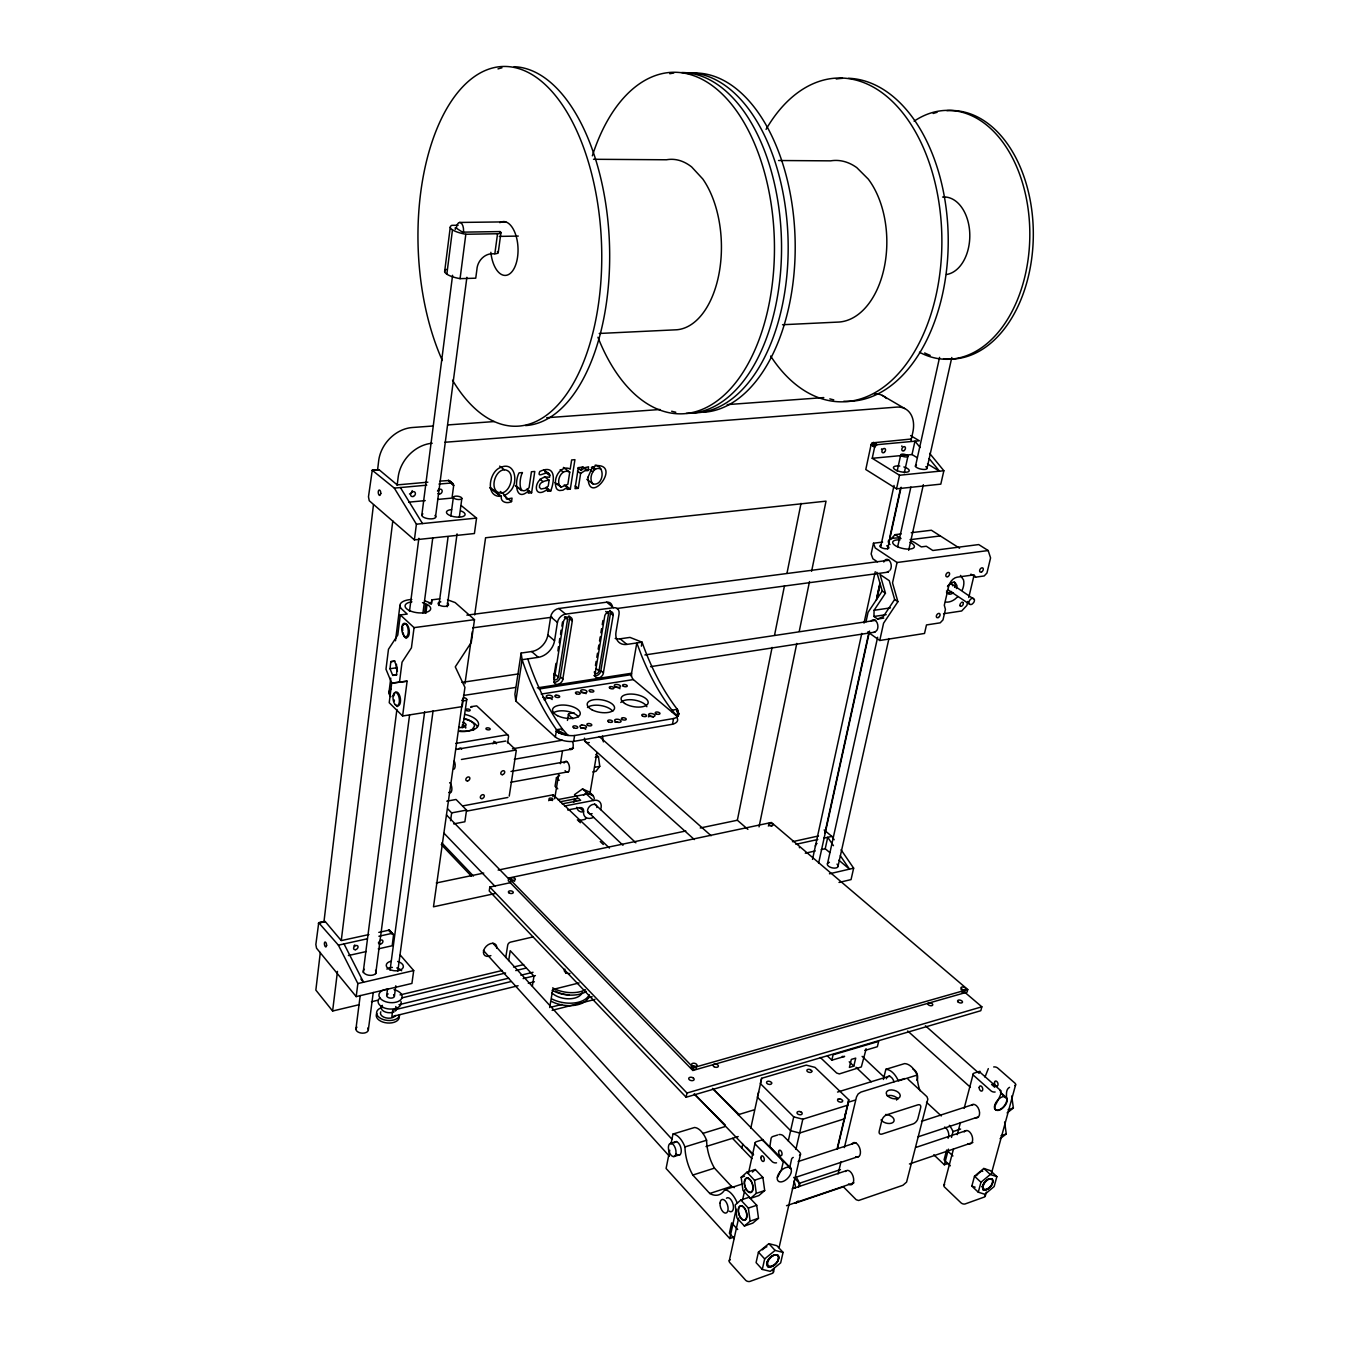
<?xml version="1.0" encoding="UTF-8"?>
<svg xmlns="http://www.w3.org/2000/svg" width="1349" height="1349" viewBox="0 0 1349 1349"><rect width="100%" height="100%" fill="white"/><g stroke="black" fill="none" stroke-linecap="round" stroke-linejoin="round"><path stroke-width="1.5" d="M842.653 1100.733L842.484 1101.509A2.698 1.602 15.1 0 1 840.444 1102.15L839.129 1101.829A2.529 1.501 15.1 0 1 837.56 1100.329L837.746 1099.553M490.513 487.697L501.339 496.263C500.091 502.25 507.325 503.986 511.558 501.575L512.047 498.135L506.516 499.063L504.914 495.117L500.26 491.458M883.73 618.112L877.626 619.022L873.967 616.476L874.068 610.288L885.45 593.189L880.02 574.438L889.278 580.694L894.657 599.479L897.894 601.705L883.578 623.204L879.75 640.488L924.52 633.457L926.476 624.941L940.202 622.833L942.985 619.882L945.43 609.428L944.3 605.212L948.769 586.039A8.802 5.7 -56.3 0 1 957.2 577.17L974.045 574.843L975.58 577.17L984.18 575.956L986.945 573.038L990.571 557.913L988.176 550.544L978.716 544.574L932.834 550.493L926.308 546.261L921.3 546.901L915.28 542.989A15.547 5.7 12.4 0 0 910.71 540.696M811.896 1071.072L811.71 1071.831A2.647 1.551 14.3 0 1 809.67 1072.438L808.388 1072.118A2.496 1.45 14.3 0 1 806.871 1070.668L807.073 1069.909A2.647 1.551 14.3 0 1 809.096 1069.319L810.395 1069.622M554.119 682.189A5.295 3.862 -48.5 0 0 560.139 678.058L569.767 617.791A5.345 3.946 -49.8 0 0 568.941 615.818M572.28 620.978L572.313 619.916A5.345 3.946 -49.8 0 0 568.519 616.948A5.345 3.946 -49.8 0 0 563.578 621.096L553.967 681.565A5.295 3.862 -48.5 0 0 557.744 684.365A5.295 3.862 -48.5 0 0 562.634 680.233L572.28 620.978L569.733 618.854M593.897 675.562A5.143 3.71 -49.5 0 0 600.659 671.836L610.642 612.294A5.194 3.794 -50.8 0 0 609.883 610.355M613.171 615.414L613.222 614.368A5.211 3.794 -50.8 0 0 609.613 611.485A5.211 3.794 -50.8 0 0 604.841 615.515L594.875 675.259A5.143 3.71 -49.5 0 0 598.467 677.991A5.143 3.71 -49.5 0 0 603.188 673.977L613.171 615.414L610.608 613.34M439.707 598.855L431.798 599.85L431.528 603.762A18.043 7.639 7.1 0 0 424.547 600.878M549.751 475.522L549.549 477.344C533.614 473.853 531.034 502.081 547.778 489.046L547.441 491.289L550.729 490.985C554.877 480.059 555.889 463.803 539.785 471.476C536.025 480.16 548.925 468.255 549.751 475.522L545.013 471.965M320.32 952.445L315.851 990.099L332.613 1011.025L359.188 1004.685M324.047 921.063L373.454 504.796M377.669 469.233L378.664 460.869A33.32 26.98 -49.7 0 1 412.322 427.515L433.316 425.98M332.613 1011.025L337.469 971.398M341.314 940.118L392.795 520.883M397.146 485.438L398.174 477.091A33.776 27.064 -49.8 0 1 432.22 443.248M390.873 661.634L394.532 661.162L397.314 667.822L396.421 674.955L392.744 675.377L389.979 668.733L390.873 661.634L394.937 661.061M388.934 692.745L390.772 678.193M395.493 640.775L399.945 605.448M391.783 682.375L389.22 702.711L402.609 715.982L462.218 706.606L464.933 687.383L455.271 666.861L471.273 642.428L474.494 619.663L455.169 602.581L447.497 599.782M411.782 599.479A18.043 7.639 7.1 0 0 402.002 609.276L407.196 614.065L400.316 614.942L397.786 635.025L388.478 649.257L385.983 669.222L391.75 683.15L407.111 681.178L402.609 715.982M444.647 271.537L450.246 227.34M397.466 671.178L396.083 667.856L396.522 664.315M446.839 274.167L452.471 229.87M356.187 996.607L357.856 983.556L338.397 945.16L318.718 922.75L315.851 944.536L316.543 948.212L356.187 996.607L411.917 983.438L413.705 970.572L400.265 955.058M414.396 539.887L416.403 524.188L394.313 488.102L372.257 470.245L368.479 496.803L369.255 500.732L414.396 539.887L474.41 533.529L476.551 518.083L461.223 505.571M399.473 682.307L402.036 662.207L411.428 647.84L414.059 627.622L400.316 614.942M355.934 1028.899L360.217 995.495M363.168 972.545L396.893 709.507M409.489 611.384L418.848 538.318M421.799 515.352L452.589 275.28M497.376 251.521A6.846 1.905 8.7 0 1 494.83 253.764L492.958 253.814A14.788 12.175 -58.7 0 0 476.888 269.615L475.742 278.181L460.076 278.653L465.827 234.254A18.195 4.924 8.6 0 1 451.831 225.334L458.154 225.249M368.328 1029.995L373.251 992.459M375.713 973.691L409.556 715.155M422.945 612.986L432.759 537.914M435.491 517.072L466.889 277.287M424.598 612.733L425.677 604.554L426.942 605.161L425.862 613.357M438.948 484.072L451.51 482.976L453.686 485.387L452.016 498.068L437.599 499.434M431.275 603.88L431.798 599.85M386.708 995.174L387.551 988.918M390.063 970.167L424.648 711.8M438.88 605.532L448.087 536.767M450.87 515.942L453.382 497.191M394.397 996.203L395.797 985.799M397.786 971.213L433.063 710.906M447.177 606.78L457.058 533.884M459.318 517.223L461.847 498.489A4.283 1.619 7.8 0 0 455.844 496.145A4.283 1.619 7.8 0 0 455.153 498.877A4.283 1.619 7.8 0 0 461.847 498.489M494.83 253.764L497.545 233.748A6.88 1.855 8.7 0 0 500.091 231.573L462.522 232.146L455.355 227.576A7.504 3.693 87.8 0 0 455.237 229.482M498.236 252.6L500.951 232.618M462.909 698.31L433.484 906.798L495.285 893.493M464.967 683.707L472.335 631.585M474.679 614.908L485.573 537.762L826.026 501.154L811.609 571.251M462.707 727.634L466.771 699.473A3.187 1.467 7.5 0 0 465.169 698.006L463.533 697.635M450.549 820.715L451.662 812.891L447.75 808.894M446.772 801.188L456.046 799.468L466.552 810.091L464.865 821.76L453.702 823.902M531.607 492.807L534.777 471.459L531.439 471.762L529.061 487.731C518.083 498.253 518.943 478.794 522.451 472.555L519.078 472.858C514.475 480.986 515.2 503.177 528.623 490.766L528.268 493.127L531.607 492.807L526.919 489.181M507.595 742.928L508.522 736.824A2.664 1.939 -46.4 0 0 506.583 734.885L455.675 743.434M612.277 606.696A8.06 5.902 -50.9 0 0 606.679 602.194L558.79 608.5A8.178 6.071 -49.7 0 0 550.696 616.763L547.846 635.025A16.424 12.192 -48.8 0 1 531.658 651.533L521.136 653.051L514.896 694.229L515.824 701.058L555.35 737.06A15.041 7.049 8.9 0 0 573.645 741.394L672.51 724.244A14.569 6.661 10.2 0 0 677.164 717.988M549.127 480.193L548.234 486.078L545.586 488.102L541.05 489.012L539.448 487.343C538.706 481.964 545.148 480.699 549.127 480.193L544.389 476.619M515.824 701.058L522.114 659.695L521.136 653.051M510.36 882.701L489.822 887.069L489.232 890.998L686.118 1097.243L980.807 1010.705L981.836 1006.809L964.282 991.835M979.593 1072.59L978.75 1071.646M567.389 487.276L567.069 489.417L570.323 489.114L574.927 459.672L571.639 459.958L570.205 469.165A10.455 8.027 -53.1 0 0 563.949 468.491C556.631 471.408 553.63 481.222 556.361 488.254A7.369 5.666 -52.9 0 0 559.666 490.53L562.938 490.193L567.389 487.276L564.236 484.898M563.393 467.412L569.75 472.116L567.862 484.291L561.336 487.09L554.995 482.706M508.674 878.047L508.269 880.661L692.83 1070.482L967.081 992.139L967.756 989.525L771.426 822.485L508.674 878.047L693.403 1067.666L692.83 1070.482M581.099 470.447L581.588 467.31L578.333 467.597L575.028 488.658L578.283 488.355L580.626 473.432L584.741 470.767L587.962 470.497L588.552 466.805L584.589 467.732L581.099 470.447L577.912 468.103M527.763 658.868A205.571 112.22 82.9 0 0 562.213 728.764L568.03 735.424L558.638 732.642L556.53 729.725A205.959 111.984 82.9 0 1 522.114 659.695L538.302 657.334A16.492 12.192 -48.8 0 0 554.557 640.741L557.441 622.429A8.212 6.071 -49.8 0 1 565.568 614.132L613.559 607.708A8.094 5.902 -50.9 0 1 619.056 614.048L616.004 632.04A16.019 11.568 -50.9 0 0 626.897 644.4L642.073 642.191A197.898 116.554 82.9 0 0 677.282 709.321L678.699 713.891L677.468 716.673L633.372 679.576A4.755 2.597 81.3 0 1 631.551 673.252L537.324 687.872M505.757 957.47L507.713 945.126A2.968 1.99 -44.1 0 1 510.613 942.108L532.872 936.965M508.674 960.572L510.242 950.691L533.985 976.136L532.349 986.102M553.663 677.873L555.957 663.388M557.93 650.977L558.435 646.711M559.245 642.697L559.751 638.465M560.56 634.418L561.049 630.219M561.875 626.138L562.533 622.007M465.675 728.089L465.793 727.33A6.054 2.85 7.4 0 0 463.719 725.121L462.387 724.565M553.781 679.036A2.765 2.007 -48.5 0 0 558.334 677.147L567.575 619.292A2.782 2.057 -49.8 0 0 566.209 617.134M555.35 737.06L556.53 729.725L562.213 728.764L561.977 730.231M552.921 796.652L553.225 794.797L466.484 811.171M559.633 775.49L556.446 777.732L555.046 786.298L557.761 788.861M554.692 798.743L558.722 774.006M560.391 763.703L562.415 751.342M567.44 720.433L568.452 714.245M573.645 741.394L574.607 735.525L673.556 718.528A14.586 6.627 10.2 0 0 678.699 713.891L677.282 709.321L671.987 710.215L671.718 711.631M595.449 665.495L596.123 661.415M596.814 657.317L597.489 653.236M598.163 649.139L598.855 645.058M599.529 640.96L600.221 636.863M600.895 632.782L601.57 628.685M602.261 624.604L602.936 620.506M573.814 802.217L574.337 799.08L576.512 801.121M594.42 671.633A2.715 1.956 -49.5 0 0 596.292 673.691A2.715 1.956 -49.5 0 0 598.973 670.942L608.551 613.744A2.749 2.007 -50.8 0 0 607.758 611.772M549.684 1007.534L552.736 989.508L579.092 982.949M589.884 793.954L596.882 752.759M631.062 676.051L636.812 642.967L641.534 655.496A198.252 116.368 82.9 0 0 671.987 710.215L677.468 716.673L677.282 709.321L678.699 713.891M641.382 646.154L642.073 642.191L629.983 637.403L620.085 638.819A15.952 11.568 -50.9 0 1 615.195 638.465M984.989 1077.109L988.311 1068.627M845.519 1113.38L844.541 1118.793L799.67 1133.008L790.615 1130.681L757.379 1097.209L758.694 1091.897M847.779 1105.168L848.757 1099.772L814.998 1067.363L806.247 1065.137L761.645 1078.273L760.347 1083.551L793.735 1116.871L802.824 1119.215L847.779 1105.168L837.341 1149.146M672.51 724.244L673.556 718.528M509.231 796.112L516.296 750.364L507.342 741.798M669.745 1150.259L666.086 1168.47L729.758 1238.534L733.721 1237.168M670.959 1144.171L672.982 1134.054L694.566 1127.494A19.577 10.151 74.3 0 1 706.589 1140.242A32.781 17.25 74 0 0 714.464 1168.133L731.495 1186.378A32.899 17.335 73.9 0 0 734.412 1187.626M747.902 829.365L737.363 820.243L772.1 647.402M774.579 635.059L784.494 585.668M786.973 573.325L801.036 503.362M686.118 1097.243L686.978 1093.027L489.822 887.069M759.049 826.87L796.787 643.406M799.316 631.028L809.501 581.554M911.334 439.015L872.55 442.843L871.032 444.934L865.788 469.519L896.545 488.827L940.809 484.139L943.862 470.734L929.663 453.399M943.862 470.734L899.513 475.236L872.23 458.306L874.624 447.126L876.749 444.715L919.327 440.786L910.592 435.592M741.883 1148.1L742.743 1144.188M882.566 542.096L873.477 543.225L871.15 553.984L872.904 558.806L877.39 561.808M750.769 1128.27L761.645 1078.273M729.758 1238.534L736.149 1209.26M812.503 859.38L861.792 633.389M864.018 623.103L875.231 571.74M880.61 547.087L894.05 485.455M897.186 471.071L900.761 454.647M865.974 621.872L868.065 612.328L882.246 590.997L876.816 572.263M896.545 488.827L899.513 475.236M729.253 1260.86L738.611 1218.147M742.625 1199.834L744.85 1189.666M748.425 1173.394L755.103 1142.89M824.88 833.024L869.076 631.652M876.816 597.438L879.953 583.156M889.817 537.121L900.188 489.872M911.013 440.55L912.818 432.321A29.223 20.117 -58.7 0 0 896.647 407.111L444.833 442.27M818.59 863.259L869.565 631.079M876.327 600.254L879.936 583.813M887.608 548.874L901.132 487.242M904.285 472.858L907.894 456.417A3.693 1.231 12.1 0 0 903.088 454.124A3.693 1.231 12.1 0 0 902.009 456.046A3.693 1.231 12.1 0 0 907.894 456.417M877.204 598.079L880.341 583.797M829.77 852.551L825.217 848.723L827.73 837.307L833.446 845.688M917.168 457.665L912.025 454.546L914.959 441.19L920.119 447.497M827.51 863.613L877.626 637.251M897.675 546.699L910.879 487.023M915.448 466.434L939.579 357.367M873.477 543.225L875.265 547.998L897.051 562.499L892.532 582.903L897.894 601.705M838.016 866.277L888.94 638.566M908.67 550.341L923.357 484.696M927.033 468.288L951.804 357.502M758.442 1252.142L756.081 1262.613L762.286 1269.426L770.313 1271.348L780.666 1262.849L783.078 1252.395L776.839 1245.683L768.863 1243.66L758.442 1252.142L764.664 1258.921L762.286 1269.426M788.288 1140.917L793.735 1116.871M841.051 849.769L853.647 868.166L851.05 879.599L839.011 882.448M795.927 1149.382L802.824 1119.215M773.432 1272.141L774.36 1268.077M779.031 1247.758L800.497 1154.272M798.49 1187.289L799.401 1183.292A19.898 10.741 72.8 0 0 795.775 1176.615M842.248 1056.385A3.305 1.889 14.7 0 0 844.626 1056.402L831.844 1060.179L833.092 1054.783L878.637 1041.394L877.356 1046.723L864.844 1050.433A3.288 1.855 15 0 0 866.024 1048.864M853.816 1066.115L855.721 1058.105L851.303 1059.42L849.398 1067.43L853.816 1066.115L849.212 1061.781M837.375 1147.695L848.757 1099.772M967.823 601.469L966.879 605.414L961.685 610.979L943.541 613.728M968.751 597.54L973.894 575.905M866.041 1049.353L861.32 1066.958L839.331 1073.922L836.65 1073.028L820.327 1057.481M838.1 1173.934L841 1161.776M844.39 1147.594L856.497 1096.939L858.149 1093.955L860.949 1092.083L904.724 1078.542M883.376 1079.487L885.855 1069.319L904.606 1063.602A18.245 10.809 72.6 0 1 917.135 1075.086A30.521 18.33 72.2 0 0 919.984 1090.7M933.778 1154.761L944.351 1164.777L948.431 1149.163M951.5 1137.443L953.035 1131.575A19.004 11.281 71.3 0 0 949.325 1125.319M943.929 1185.299L953.524 1148.842M957.25 1134.661L960.437 1122.52M964.164 1108.338L973.219 1073.905M971.836 1186.125L974.501 1176.21L983.809 1168.453L990.385 1170.628L996.86 1176.648L994.146 1186.53L984.888 1194.287L978.278 1192.196L971.836 1186.125L975.142 1187.171M978.278 1192.196L980.959 1182.28L990.284 1174.49L996.86 1176.648M985.242 1196.175L986.355 1192.128M991.313 1173.9L1015.612 1084.832M777.479 1177.441L781.425 1169.718L783.229 1161.995A1.787 1.012 -46.9 0 0 782.15 1161.034M466.771 699.473L466.316 700.182A3.406 1.568 7.5 0 1 463.432 700.654L461.796 700.283M473.533 730.18L474.123 728.46M600.828 469.115C593.105 465.051 587.793 479.536 593.189 484.021C603.256 485.944 605.937 466.737 595.229 465.085M324.064 921.923L325.328 921.637L341.263 940.607L368.935 934.553M894.657 599.479L883.224 616.662L877.626 619.022M947.757 586.343L951.332 582.869A6.897 4.469 -56.2 0 1 955.143 582.549L956.93 585.55A6.458 4.182 -56.2 0 1 956.424 588.569M595.921 754.462L598.467 756.755L599.765 766.35L595.988 771.308L592.734 771.915M377.922 470.076L379.086 469.739L397.213 484.898L427.852 482.183M891.183 538.824L895.112 534.642L901.149 533.917M741.174 1177.306L746.908 1172.23L755.305 1169.516L762.893 1177.475L764.698 1190.56L758.88 1195.568L750.499 1198.367L742.945 1190.324L741.174 1177.306L744.513 1176.227M752.422 1172.045L755.305 1169.516M740.837 1200.02L735.154 1204.961L736.925 1217.894L744.395 1226.005L752.742 1223.155L758.492 1218.282L756.722 1205.281L749.184 1197.254L740.837 1200.02L748.341 1208.08L750.128 1221.132L744.395 1226.005M750.499 1198.367L756.3 1193.342L764.698 1190.56M957.689 596.814L954.755 599.344A16.087 10.421 -56.2 0 1 945.548 602.008M764.664 1258.921L775.102 1250.405L783.078 1252.395M1007.096 1112.925L1013.369 1108.018L1011.699 1096.012M1000.064 1138.741L1006.27 1133.953L1004.617 1122.014M569.75 472.116C561.386 467.749 555.586 481.34 560.425 486.82M582.532 788.929L586.731 792.807L593.273 795.741L589.075 791.863L582.532 788.929L574.505 794.628L577.288 797.242M583.51 795.101L586.731 792.807M951.618 591.469L950.286 592.346A6.897 4.469 -56.2 0 1 946.492 592.683M953.456 592.683L952.124 593.56A6.897 4.469 -56.2 0 1 948.33 593.897L946.509 590.913M887.136 572.229L889.126 571.049M873.865 632.445L875.805 631.349A6.003 3.811 81.2 0 0 877.17 622.901A6.003 3.811 81.2 0 0 871.285 620.962M1009.541 1087.345C1002.476 1091.139 1011.497 1106.011 1000.351 1091.999M557.778 799.62L586.764 794.072A10.438 7.234 -47.2 0 1 594.353 798.709M944.351 1164.777L948.111 1163.479M750.128 1221.132L758.492 1218.282M1000.975 1135.757L1006.27 1133.953M786.501 1205.702L853.917 1182.82M909.445 1163.985L972.899 1142.451M843.513 1186.766L794.78 1203.308A18.835 10.185 72.8 0 0 798.052 1200.998M748.341 1208.08L756.722 1205.281M953.035 1131.575L960.606 1129.062M793.718 1177.424L799.401 1183.292L840.461 1169.6M792.285 1188.773L846.228 1170.73M916.173 1147.341L966.137 1130.631M794.746 1177.643L858.436 1156.565M918.146 1136.802L977.856 1117.056M1008.057 1109.789L1013.369 1108.018M672.982 1134.054A19.712 10.067 74.5 0 1 684.955 1146.937A33 17.115 74.2 0 0 692.813 1175.046L709.776 1193.494A33.135 17.217 74 0 0 724.733 1189.767L742.608 1183.916M746.908 1172.23L754.496 1180.223L762.893 1177.475M798.136 1161.54L855.839 1142.721M921.519 1121.323L973.27 1104.46M709.776 1193.494L731.495 1186.378M763.096 1139.568L756.131 1141.794A3.507 2.175 13.9 0 0 755.71 1144.626L772.336 1161.776A3.541 2.209 14.4 0 0 776.518 1162.821M979.947 1071.275L973.944 1073.18A3.288 1.855 17.2 0 0 973.944 1075.693L991.195 1091.021A3.322 1.872 17.7 0 0 995.124 1091.999M692.813 1175.046L714.464 1168.133M673.809 1156.582A6.829 3.491 74.6 0 0 674.399 1146.161A6.829 3.491 74.6 0 0 668.396 1147.088A6.829 3.491 74.6 0 0 673.809 1156.582L679.845 1154.693M705.999 1146.549L738.19 1136.533M848.825 1102.066L854.861 1100.194M777.665 1134.998L772.775 1136.533A1.771 1.012 -47 0 0 771.088 1138.354L769.841 1146.819M684.955 1146.937L706.589 1140.242M917.135 1075.086L898.35 1080.903A18.363 10.758 72.8 0 0 885.855 1069.319M670.571 1143.311L676.608 1141.456M702.762 1133.43L724.885 1126.634M837.544 1092.066L889.851 1076.013M499.72 222.619L503.228 221.556A26.946 13.692 87.7 0 1 517.949 246.833A26.946 13.692 87.7 0 1 506.499 275.28A26.946 13.692 87.7 0 1 490.851 252.314M738.055 1114.746L754.057 1109.873M391.126 961.247L389.254 961.803A8.583 4.873 5.7 0 0 389.355 969.307A8.583 4.873 5.7 0 0 402.255 968.818A8.583 4.873 5.7 0 0 397.651 961.483M686.978 1093.027L981.836 1006.809M693.403 1067.666L967.756 989.525M552.129 1010.334L594.943 999.424M551.707 1007.012L561.825 1004.449M588.097 997.788L592.144 996.759M518.1 985.731L391.851 1016.64L392.711 1010.283L510.934 981.566M528.285 983.236L534.389 981.752M523.159 978.581L535.401 975.614M399 1004.685L508.674 978.177M520.866 975.226L533.04 972.275M371.447 1001.751L377.585 1000.284M400.063 994.904L502.266 970.487M401.884 997.889L505.588 973M515.74 970.572L525.908 968.127M513.531 967.031L523.699 964.602M357.856 983.556L413.705 970.572M829.45 873.798L853.647 868.166M348.396 955.547L366.321 951.534M378.26 948.87L392.188 945.75L393.554 934.84L391.53 933.474L378.884 936.24M805.286 853.192L815.251 850.966M821.221 849.617L825.217 848.723M792.47 841.692L818.523 835.958M338.397 945.16L366.574 938.938M795.91 844.322L817.781 839.5M823.75 838.184L831.878 836.397L834.171 839.736M378.816 932.395L388.697 930.22L390.755 931.923M318.87 922.632L324.789 921.367M318.6 922.901L325.143 921.502L318.381 923.374M436.283 882.971L483.718 873.09M498.152 870.088L685.815 830.984M700.249 827.982L737.363 820.243M578.805 820.63L584.775 819.433A2.563 1.282 9.2 0 0 585.483 817.983M562.162 803.869L580.626 800.328L578.451 798.288L559.987 801.812M564.557 806.044L593.931 800.379M451.662 812.891L466.552 810.091M462.808 805.893L507.899 797.461M567.659 809.973L579.885 807.663A5.565 3.862 -46.9 0 1 583.577 811.373A10.472 7.234 -47.3 0 0 593.509 817.359M999.963 1090.447C1003.892 1091.223 996.456 1102.116 997.822 1100.599L994.989 1105.876A8.195 4.384 -50.1 0 0 1001.987 1108.693A8.195 4.384 -50.1 0 0 1006.388 1097.361M504.324 469.739C494.004 470.363 488.928 492.233 500.985 493.093C511.22 492.334 516.347 470.632 504.324 469.739L499.653 466.13M510.799 782.268L568.688 771.712M594.892 767.244L599.765 766.35M511.018 771.476L566.85 761.46M595.213 757.345L598.467 756.755M569.497 748.847L573.477 748.155M514.306 759.285L572.414 749.066M461.442 759.47L515.149 750.179M512.451 748.813L562.263 740.23M455.709 749.471L505.774 741.056M580.643 728.106L581.385 727.988A3.322 1.551 9.1 0 1 585.736 729.32M471.442 706.623L476.686 705.864L508.101 735.289M541.185 694.077L633.372 679.576M463.516 695.46L515.47 687.467M650.555 666.659L875.012 632.108M539.01 689.002L631.298 674.652M451.578 509.618L449.571 509.905A9.409 3.609 7.8 0 0 449.402 515.267A9.409 3.609 7.8 0 0 463.129 516.448A9.409 3.609 7.8 0 0 460.869 510.883M461.914 682.392L518.05 673.977M644.889 654.956L875.686 620.338M391.75 683.15L407.111 681.178M873.967 616.476L886.175 614.655M874.068 610.288L890.391 607.893M392.744 675.377L396.808 674.787M389.979 668.733L396.083 667.856M472.69 627.841L552.045 617.201M616.797 608.517L888.316 572.111M897.051 562.499L988.176 550.544M414.059 627.622L474.494 619.663M466.872 615.144L888.991 560.24M910.052 539.684L940.32 535.941M911.233 532.686L931.383 530.241L959.594 548.234M416.403 524.188L476.551 518.083M504.914 495.117A11.618 9.089 -51.5 0 0 509.838 491.474C519.045 483.077 515.352 459.857 499.703 467.85C488.776 472.639 485.185 497.933 501.339 496.263M408.764 502.165L425.239 500.597M872.23 458.306L912.025 454.546M394.313 488.102L426.773 485.168M440.111 481.104L448.998 480.514L453.669 484.999M372.459 470.16L378.884 469.654M372.071 470.379L379.086 469.739M448.02 424.918L494.206 421.562M546.682 417.735L660.049 409.489M727.212 404.616L823.784 397.584M599.226 333.473L676.574 329.78A85.291 48.395 88.5 0 0 719.354 271.823A85.291 48.395 88.5 0 0 702.795 178.995L691.649 166.939A85.291 48.395 88.5 0 0 666.524 159.772L593.509 159.283M782.521 324.738L839.078 322.04A80.856 50.503 89.5 0 0 884.354 266.984A80.856 50.503 89.5 0 0 868.25 179.08L856.8 167.647A80.856 50.503 89.5 0 0 830.697 160.851L778.558 160.514M574.084 712.795L569.396 713.554A2.614 1.197 9 0 0 568.806 715.054L572.971 718.764M465.827 234.254L497.545 233.748M499.315 236.395L518.286 236.075M459.571 222.45L505.757 221.877M458.593 727.33L460.228 727.533A6.475 3.035 7.4 0 0 464.562 726.959L466.13 724.986A6.054 2.833 7.4 0 0 464.056 722.76L462.707 722.221M839.786 1098.912L841.101 1099.233A2.529 1.501 15.1 0 1 842.484 1100.784M799.299 1111.441L800.632 1111.761M464.073 718.427L467.53 719.472A14.148 6.644 7.4 0 1 474.477 726.116L472.335 729.32A15.075 7.065 7.4 0 1 459.436 731.411M793.263 1157.425A1.787 1.012 -47.1 0 0 791.559 1159.28L789.958 1166.531L790.801 1168.285L770.38 1147.308M574.607 735.525A15.058 7.032 8.9 0 1 558.638 732.642L556.294 731.192L563.039 734.379L556.53 729.725L568.03 735.424M429.066 603.273L430.331 603.897M882.195 395.358L904.69 408.511M927.471 463.904L939.494 471.189L929.157 458.559M873.444 442.421L877.052 444.63M873.14 442.523L876.749 444.715M872.854 442.657L876.445 444.866M872.55 442.843L876.142 445.035M872.263 443.062L875.855 445.254M871.994 443.315L875.585 445.507M871.741 443.602L875.332 445.794M871.521 443.905L875.113 446.114M871.319 444.226L874.911 446.435M871.15 444.58L874.759 446.789M871.032 444.934L874.624 447.126M556.294 731.192L558.638 732.642M970.892 574.134L975.58 577.17M895.112 534.642L901.031 538.504M947.521 586.596A3.389 2.192 -56.2 0 1 947.942 585.82L949.173 584.522A3.609 2.344 -56.2 0 1 951.821 584.117L974.349 599.479A3.423 2.192 -56.1 0 1 973.641 602.598L972.41 603.897A3.642 2.344 -56.1 0 1 969.746 604.318L947.521 589.496M882.246 590.997L885.45 593.189M867.744 631.939L879.75 640.488M592.396 466.653L595.6 468.98M591.402 467.344L594.605 469.688M589.732 469.452L592.936 471.796M583.173 466.99L587.962 470.497M582.262 466.923L587.051 470.447M577.439 471.071L580.626 473.432M586.815 479.317L593.189 484.021M560.139 469.722L563.309 472.083M575.112 485.977L578.283 488.355M565.585 485.539L570.323 489.114M544.069 469.992L549.296 474.005M544.878 471.088L549.616 474.663M556.597 483.515L561.336 487.09M539.937 479.215L543.074 481.61M546.008 487.377L550.729 490.985M516.127 485.96L520.815 489.603M515.318 485.758L521.54 490.598M503.801 495.471L511.558 501.575M489.687 487.782L500.513 496.331M606.679 602.194L613.559 607.708M449.318 480.666L453.095 483.701M448.661 480.413L453.298 483.971M448.29 480.379L451.51 482.976M450.465 482.79L453.686 485.387M605.701 611.451L608.551 613.744M620.085 638.819L626.897 644.4M558.79 608.5L565.568 614.132M824.155 829.989L831.878 836.397M564.759 616.948L567.575 619.292M550.696 616.763L557.441 622.429M838.859 860.207L849.482 869.127L840.326 855.738M600.963 670.773L603.492 672.915M596.174 668.564L598.973 670.942M547.846 635.025L554.557 640.741M531.658 651.533L538.302 657.334M560.442 676.979L562.938 679.154M558.334 677.147L554.186 673.522A2.749 2.007 -48.5 0 1 553.68 674.787M979.492 1071.764L1000.705 1090.565M599.243 736.52L711.125 835.739M925.414 1025.78L978.986 1073.281M991.582 1084.461L994.736 1087.26M1001.042 1092.842L1005.764 1097.041M584.572 741.039L694.364 839.567M907.675 1030.973L970.42 1087.277M907.961 1079.183L926.965 1096.703L927.842 1099.131L906.579 1182.112L902.919 1185.282L858.622 1200.492L856.21 1199.733L843.547 1186.968M926.493 1102.268L941.282 1115.943M586.579 794.139L593.408 800.48L595.836 800.193A10.472 7.234 -47.3 0 1 600.558 809.636M983.809 1168.453L990.284 1174.49M969.746 604.318L969.037 603.34A3.423 2.192 -56.1 0 1 969.762 600.204L970.993 598.905A3.642 2.327 -56.1 0 1 973.641 598.484M556.446 777.732L559.161 780.278M951.821 584.117L952.529 585.112A3.389 2.192 -56.2 0 1 952.63 585.82M952.934 1155.958L946.644 1150.056L944.081 1159.887L950.354 1165.806M974.501 1176.21L980.959 1182.28M579.514 807.545L583.577 811.373M594.605 803.852L635.868 842.821M862.129 1056.368L883.528 1076.569M553.225 794.797L609.428 848.066M827.46 1056.014L831.844 1060.179M577.355 819.821L580.407 822.721M600.254 841.557L603.307 844.457M493.801 741.225L496.432 743.721A2.142 1.551 -46.1 0 0 492.891 743.855M587.945 811.913L622.968 845.283M856.008 1067.261L871.252 1081.763M962.798 602.565L963.22 603.188A2.125 1.366 -56 0 1 962.764 605.128L961.989 605.937A2.276 1.467 -56 0 1 960.336 606.19L959.898 605.566M712.474 1088.39L739.421 1114.83M960.437 575.416L963.506 579.901A15.092 9.78 -56.2 0 1 962.174 590.221M395.375 704.583L397.348 706.522L398.933 705.375A6.897 3.17 81.7 0 0 399.928 696.388A6.897 3.17 81.7 0 0 395.173 692.661M694.077 1094.005L725.357 1125.117M446.519 814.998L508.05 878.199M713.166 1088.879L768.846 1146.06M769.908 1147.105L790.818 1168.622A8.903 5.042 -46.9 0 1 783.449 1181.302A8.903 5.042 -46.9 0 1 778.592 1173.849A8.903 5.042 -46.9 0 1 790.818 1168.622M762.59 1140.107L783.044 1161.118M746.469 1147.375L753.585 1154.778M444.108 833.328L495.1 886.411M694.718 1094.157L752.995 1154.811M732.541 1138.354L751.933 1158.589M441.848 842.923L473.448 876.057M441.258 844.525L471.459 876.226M768.863 1243.66L775.102 1250.405M737.701 1229.512L731.647 1222.919L729.387 1233.306L734.21 1238.601M492.891 943.187L671.836 1139.112M483.414 950.472L669.391 1156.211M389.659 930.321L393.486 934.553M389.355 930.254L392.643 934.081M389.035 930.22L391.868 933.457M388.697 930.22L391.53 933.474M360.891 979.07L363.522 982.241L344.029 943.912M400.383 487.545L422.507 523.564M954.198 582.026L955.092 584.336A6.441 4.182 -56.2 0 1 954.586 587.371M403.098 632.765L404.076 636.441L406.1 638.33L407.718 637.065A6.981 3.254 82.5 0 0 408.882 628.364A6.981 3.254 82.5 0 0 404.346 623.862M754.496 1180.223L756.3 1193.342M602.565 736.099L603.357 741.883M490.867 955.615A7.774 5.244 -43.6 0 1 483.414 952.478A7.774 5.244 -43.6 0 1 490.496 943.626A7.774 5.244 -43.6 0 1 496.702 948.33M874.169 393.925A28.902 20.117 -58.8 0 1 886.411 398.495M395.712 1006.539A7.74 4.519 5.4 0 1 395.375 1011.042M394.077 1011.868A7.74 4.519 5.4 0 1 383.892 1011.362A7.74 4.519 5.4 0 1 382.391 1005.342M367.67 1028.073A6.222 3.693 4.7 0 1 365.849 1032.609A6.222 3.693 4.7 0 1 357.873 1031.918A6.222 3.693 4.7 0 1 356.945 1027.145M456.384 228.183A7.318 3.609 87.8 0 1 460.97 222.889A7.318 3.609 87.8 0 1 463.247 233.141M582.178 812.031A10.438 7.234 -47.2 0 1 576.782 807.225M596.865 807.545A5.497 3.794 -47.3 0 0 593.526 804.358L592.312 804.611A5.497 3.794 -47.3 0 0 587.557 810.732A5.497 3.794 -47.3 0 0 592.11 813.649M548.739 800.699A1.973 0.978 8.7 0 1 550.156 799.89A1.973 0.978 8.7 0 1 552.382 800.581M778.997 1134.593A3.491 2.142 14.3 0 1 783.111 1135.622L800.075 1152.805A3.524 2.175 14.8 0 1 799.485 1155.385M762.438 1249.832A7.318 4.03 -46.1 0 1 766.856 1246.763M773.044 1270.606A3.423 2.276 15.5 0 1 772.437 1273.321L749.859 1281.449A3.457 2.31 15 0 1 745.795 1280.403L729.607 1262.377A3.423 2.276 14.4 0 1 730.281 1259.679M761.696 1140.023A1.771 1.012 -47 0 1 762.809 1140.63M993.69 1066.958A3.271 1.821 17.4 0 1 997.535 1067.902L1015.106 1083.298A3.305 1.855 17.9 0 1 1014.903 1085.574M976.558 1175.654A6.728 3.524 -49.3 0 1 980.234 1172.112M981.566 1171.472A6.728 3.524 -49.3 0 1 982.797 1171.219M984.77 1194.556A3.238 1.956 18.9 0 1 984.534 1196.968L965.024 1203.983A3.254 1.973 18.7 0 1 961.196 1203.021L944.367 1186.901A3.221 1.956 18.1 0 1 944.671 1184.506M971.432 1105.387A7.049 4.283 71.2 0 1 979.104 1110.042A7.049 4.283 71.2 0 1 975.327 1117.798M964.198 1131.98A7.015 4.216 70.9 0 1 969.864 1132.199A7.015 4.216 70.9 0 1 972.528 1140.816A7.015 4.216 70.9 0 1 967.773 1143.581M589.311 742.574A6.576 4.654 -48.3 0 1 584.454 738.156M572.617 741.849A5.48 2.85 80.5 0 1 572.836 747.818A5.48 2.85 80.5 0 1 569.885 749.201M564.034 763.045A5.463 2.816 80.2 0 1 568.047 762.876A5.463 2.816 80.2 0 1 569.076 770.515A5.463 2.816 80.2 0 1 565.079 770.667M942.597 197.055A38.851 25.732 -89.7 0 1 969.729 232.686A38.851 25.732 -89.7 0 1 946.509 274.488M946.914 110.652A124.31 82.559 -89.6 0 1 1033.3 236.598A124.31 82.559 -89.6 0 1 943.558 358.682M930.186 355.36A124.31 82.559 -89.6 0 1 924.655 352.949M933.204 113.485A124.31 82.559 -89.6 0 1 937.066 112.321M914.116 121.174A124.462 82.508 -89.6 0 1 1029.776 229.853A124.462 82.508 -89.6 0 1 919.445 352.224M766.063 129.369A161.914 101.259 89.5 0 1 909.631 122.337A161.914 101.259 89.5 0 1 914.285 351.971A161.914 101.259 89.5 0 1 770.65 356.052M833.766 399.86A161.56 101.411 89.6 0 1 829.82 398.866M836.245 78.984A161.56 101.411 89.6 0 1 842.434 78.326M848.656 78.276A161.56 101.411 89.6 0 1 948.195 244.827A161.56 101.411 89.6 0 1 843.833 401.243M687.585 73.47A169.721 97.651 88.7 0 1 794.881 233.394A169.721 97.651 88.7 0 1 703.588 412.271M688.631 72.762A170.092 97.448 88.6 0 1 788.153 243.849A170.092 97.448 88.6 0 1 692.948 412.878M458.238 749.302A2.175 1.585 -45.1 0 1 461.611 749.167M464.579 719.068A18.498 8.701 7.4 0 1 477.327 726.588M465.236 714.464A18.515 8.667 7.4 0 1 478.372 725.458A18.515 8.667 7.4 0 1 459.874 731.023M470.649 707.449A2.614 1.265 81.4 0 1 472.116 706.91M450.751 792.521A5.396 2.546 80.5 0 1 448.762 792.369M449.639 782.673A5.396 2.546 80.5 0 1 451.713 787.023A5.396 2.546 80.5 0 1 451.257 791.88M454.208 760.988A5.413 2.58 80.7 0 1 454.057 769.149M461.914 726.066A3.17 1.501 7.4 0 1 462.842 727.246M565.771 973.354A4.587 2.597 9.1 0 1 566.884 973.219M569.936 973.607A4.587 2.597 9.1 0 1 565.164 972.123A4.587 2.597 9.1 0 1 564.927 969.189M586.343 991.431A24.366 13.861 9.1 0 1 552.23 990.335M585.415 989.761A24.366 13.844 9.1 0 1 552.652 987.873M569.109 994.753A16.964 9.679 9 0 1 555.316 990.975M588.552 995.899A24.316 13.912 9 0 1 552.011 999.019M582.262 992.442A16.947 9.696 9 0 1 569.059 998.8A16.947 9.696 9 0 1 551.741 992.78M589.361 994.871A24.299 13.928 9 0 1 575.77 1005.14A24.299 13.928 9 0 1 551.589 1001.481M460.076 278.653A18.043 5.211 8.4 0 1 446.249 269.395M500.091 231.573A7.42 3.743 87.9 0 1 499.72 233.326M592.346 155.843A170.834 97.077 88.5 0 1 736.571 110.938A170.834 97.077 88.5 0 1 744.564 369.845A170.834 97.077 88.5 0 1 597.944 337.267M675.798 412.221A170.446 97.263 88.6 0 1 671.65 411.226M669.812 73.74A170.446 97.263 88.6 0 1 673.758 73.048M681.7 72.526A170.446 97.263 88.6 0 1 781.526 243.882A170.446 97.263 88.6 0 1 686.304 413.35M442.337 360.503A180.007 91.698 87.7 0 1 485.185 70.536A180.007 91.698 87.7 0 1 599.934 292.278A180.007 91.698 87.7 0 1 452.539 380.216M498 68.9A179.586 91.968 87.8 0 1 501.946 67.838M514.121 66.708A179.586 91.968 87.8 0 1 609.512 245.147A179.586 91.968 87.8 0 1 525.486 425.576M793.853 1181.235A7.116 3.845 72.8 0 1 795.32 1188.132M799.401 1183.292A18.835 10.185 72.8 0 1 799.957 1185.602M913.003 1069.251A6.307 3.76 72.6 0 1 917.067 1073.855A6.307 3.76 72.6 0 1 916.848 1080.245M676.068 1153.749A6.998 3.575 74.5 0 0 681.06 1152.788A6.998 3.575 74.5 0 0 678.598 1143.193L677.586 1142.266A6.998 3.575 74.5 0 0 674.078 1142.974M724.733 1189.767A20.437 10.59 73.3 0 1 737.414 1203.409M726.453 1198.199A7.251 3.76 73.3 0 1 733.198 1204.758A7.251 3.76 73.3 0 1 729.168 1211.183M886.36 1078.778A6.526 3.828 72.8 0 1 886.849 1077.615M887.591 1076.789A6.526 3.828 72.8 0 1 890.61 1076.806L891.655 1077.649A6.526 3.828 72.8 0 1 893.982 1081.864M944.654 1127.056A6.745 4.013 71.4 0 1 948.33 1132.165A6.745 4.013 71.4 0 1 948.077 1138.236M960.05 605.532A2.125 1.366 -56 0 1 960.505 603.593M961.179 602.632A2.276 1.467 -56 0 1 962.832 602.379M837.611 1099.418A2.698 1.602 15.1 0 1 839.651 1098.777M810.226 1069.673A2.496 1.45 14.3 0 1 811.727 1071.123M800.53 1111.643A2.732 1.636 14.4 0 1 802.183 1113.279L801.981 1114.089A2.732 1.636 14.4 0 1 799.873 1114.746L798.541 1114.426A2.563 1.534 14.4 0 1 797.006 1112.891L797.208 1112.099A2.563 1.534 14.4 0 1 799.164 1111.509M399.068 1015.392A11.585 6.812 5.3 0 1 387.247 1022.98A11.585 6.812 5.3 0 1 376.793 1013.419M399.675 1014.65A11.585 6.796 5.4 0 1 389.625 1020.519A11.585 6.796 5.4 0 1 377.096 1015.021A11.585 6.796 5.4 0 1 382.846 1007.265M395.476 1015.46A7.723 4.536 5.4 0 1 385.797 1017.837A7.723 4.536 5.4 0 1 380.789 1011.801M400.973 1001.481A11.618 6.762 5.4 0 1 387.618 1008.799A11.618 6.762 5.4 0 1 379.929 997.956M394.026 989.66A11.635 6.745 5.5 0 1 399.709 1000.604A11.635 6.745 5.5 0 1 380.722 998.884A11.635 6.745 5.5 0 1 388.057 989.121M393.571 994.651A3.878 2.243 5.5 0 1 392.913 997.788A3.878 2.243 5.5 0 1 387.483 997.046A3.878 2.243 5.5 0 1 388.158 993.926M910.035 542.365A11.112 4.081 12.4 0 1 910.811 548.942A11.112 4.081 12.4 0 1 894.151 544.794A11.112 4.081 12.4 0 1 900.087 539.87M889.986 544.574A15.547 5.7 12.4 0 1 899.227 538.082M886.698 545.805A4.62 1.703 12.2 0 1 888.114 548.537A4.62 1.703 12.2 0 1 881.605 547.728A4.62 1.703 12.2 0 1 880.964 545.08M883.797 562.027A6.071 3.895 82.5 0 1 889.649 560.931A6.071 3.895 82.5 0 1 890.121 570.121M402.71 630.708A6.981 3.254 82.5 0 1 402.727 627.437M403.149 625.599A6.981 3.254 82.5 0 1 403.891 624.283M394.414 700.924A6.897 3.17 81.7 0 1 394.195 699.912M394.026 695.679A6.897 3.17 81.7 0 1 394.448 693.909M390.923 696.691A17.739 8.128 6.7 0 1 390.906 689.17M422.473 602.649A12.883 5.447 7.1 0 1 428.409 611.502A12.883 5.447 7.1 0 1 408.292 609.967A12.883 5.447 7.1 0 1 411.917 601.839M447.244 603.02A5.278 2.226 7.4 0 1 446.485 606.207A5.278 2.226 7.4 0 1 438.914 604.824A5.278 2.226 7.4 0 1 440.819 601.856M620.793 702.492A13.692 6.222 9.8 0 1 634.384 700.064A13.692 6.222 9.8 0 1 646.879 706.724M614.959 722.339A3.288 1.518 9.6 0 1 618.061 722.271M648.397 716.842A3.254 1.484 10.1 0 1 648.869 716.572L649.51 716.403A3.254 1.484 10.1 0 1 653.405 717.078M547.39 698.091A3.271 1.484 8.7 0 1 552.163 699.541M542.72 697.399A2.462 1.113 8.6 0 1 545.738 698.529A2.462 1.113 8.6 0 1 544.052 699.726M581.672 692.661A3.221 1.467 9.1 0 1 586.073 693.69M552.905 713.199A14.013 6.475 8.9 0 1 566.057 711.092A14.013 6.475 8.9 0 1 578.451 716.875M587.49 707.5A13.844 6.34 9.4 0 1 600.457 705.493A13.844 6.34 9.4 0 1 612.733 711.26M564.371 617.623A2.782 2.057 -49.8 0 1 565.602 617.134M615.245 687.332A3.187 1.433 9.6 0 1 619.95 688.732M925.802 466.67A6.003 2.007 12.2 0 1 925.448 469.368A6.003 2.007 12.2 0 1 917.489 467.968A6.003 2.007 12.2 0 1 916.494 465.017M903.864 466.956A8.111 2.732 12.1 0 1 908.299 471.762A8.111 2.732 12.1 0 1 896.36 470.346A8.111 2.732 12.1 0 1 896.107 466.029L897.827 465.945A8.111 2.732 12.1 0 1 899.783 466.079M901.84 445.895A2.327 1.585 -58.5 0 1 901.79 446.435M881.723 448.812A2.344 1.602 -58.3 0 1 881.437 449.352M435.019 515.402A7.082 2.732 7.5 0 1 433.198 518.674A7.082 2.732 7.5 0 1 424.159 517.544A7.082 2.732 7.5 0 1 422.878 513.902M437.902 490.581A2.698 2.142 -49.7 0 1 441.41 489.485A2.698 2.142 -49.7 0 1 441.393 493.043A2.698 2.142 -49.7 0 1 437.902 493.532M438.948 488.793A2.681 2.142 -49.6 0 1 437.498 491.019M412.204 490.598A2.715 2.175 -48.8 0 1 409.506 493.936M375.511 970.336A6.458 3.676 5.1 0 1 373.656 974.838A6.458 3.676 5.1 0 1 365.377 974.079A6.458 3.676 5.1 0 1 364.399 969.307M379.862 940.54A2.513 1.737 -41.2 0 1 382.914 941.079A2.513 1.737 -41.2 0 1 380.452 944.131A2.513 1.737 -41.2 0 1 378.681 942.024M354.838 944.924A2.529 1.771 -40.5 0 1 353.927 945.851M386.91 969.105A8.566 4.89 5.6 0 1 392.39 967.418M396.775 967.924A8.566 4.89 5.6 0 1 401.631 970.74M837.021 864.136A5.548 2.782 13.2 0 1 836.06 867.947A5.548 2.782 13.2 0 1 828.421 866.109A5.548 2.782 13.2 0 1 829.399 862.315M815.437 846.346A2.142 1.366 -50.6 0 1 817.039 843.445M799.316 847.543A2.158 1.383 -50.2 0 1 799.603 847.762M928.685 1002.863A2.546 1.383 15.7 0 1 932.682 1004.364A2.546 1.383 15.7 0 1 929.849 1005.578A2.546 1.383 15.7 0 1 928.247 1003.049M695.78 1069.066A2.765 1.636 11.9 0 1 692.222 1068.914A2.765 1.636 11.9 0 1 691.261 1066.671M691.649 1066.351A2.765 1.636 11.9 0 1 694.55 1066.25A2.765 1.636 11.9 0 1 696.421 1067.953M964.771 992.274A2.546 1.349 16.1 0 1 961.904 992.223M961.095 989.694A2.546 1.349 16.1 0 1 964.94 990.908M510.748 882.465A2.479 1.315 8 0 1 510.006 881.453M511.827 880.341A2.479 1.315 8 0 1 514.61 881.234M768.306 825.993A2.276 1.13 12.1 0 1 768.643 825.807L769.082 825.672A2.276 1.13 12.1 0 1 771.797 826.212M887.187 1095.843A7.167 4.182 16.1 0 1 898.08 1099.03M851.826 1144.222A7.521 4.249 72.4 0 1 857.492 1144.289A7.521 4.249 72.4 0 1 860.358 1153.513A7.521 4.249 72.4 0 1 855.688 1156.649M896.933 1099.013A5.042 2.833 -48.9 0 1 896.545 1100.093M885.585 1114.493A7.133 4.216 16.2 0 1 893.78 1118.877A7.133 4.216 16.2 0 1 889.902 1123.481A7.133 4.216 16.2 0 1 881.032 1119.923M845.435 1171.522A7.487 4.199 72.1 0 1 851.202 1172.669A7.487 4.199 72.1 0 1 853.479 1181.977A7.487 4.199 72.1 0 1 848.487 1184.051M766.654 1263.457L767.8 1266.728C773.365 1268.212 779.924 1261.349 778.373 1255.852L777.597 1255.076C772.539 1253.609 767.766 1258.887 766.654 1263.457M771.662 1083.045L771.443 1083.803A2.681 1.585 13.6 0 1 769.352 1084.427L768.036 1084.107A2.513 1.501 13.6 0 1 766.552 1082.623L766.772 1081.864A2.681 1.585 13.6 0 1 768.863 1081.24L770.161 1081.561A2.513 1.501 13.6 0 1 771.662 1083.045M982.342 1186.648L983.084 1189.801C988.227 1191.403 994.82 1183.764 992.071 1179.009C987.535 1177.492 983.455 1182.702 982.342 1186.648M766.738 1263.018L767.547 1266.542C773.129 1268.768 780.987 1260.59 777.85 1255.261C772.96 1253.255 768.053 1258.651 766.738 1263.018M588.046 477.108C588.248 507.022 621.906 464.764 596.545 465.574A9.072 6.914 -53.8 0 0 591.722 468.71L588.046 477.108M380.789 493.532L380.013 495.353A2.698 1.248 84.2 0 1 378.276 492.84A2.698 1.248 84.2 0 1 379.474 490.058A2.698 1.248 84.2 0 1 380.789 493.532M326.61 945.582L325.935 946.931A2.479 1.029 79.4 0 1 324.418 944.199A2.479 1.029 79.4 0 1 325.446 942.142A2.479 1.029 79.4 0 1 326.61 945.582M982.443 1186.243L982.881 1189.616C987.974 1191.757 994.517 1184.051 992.274 1179.195C987.923 1177.137 983.691 1182.5 982.443 1186.243M881.926 1120.176L879.211 1131.187A5.16 2.867 -48.5 0 0 882.111 1134.037L913.037 1123.953A5.109 2.816 -49 0 0 917.893 1118.641L920.659 1107.731A5.109 2.833 -49.1 0 0 917.876 1104.848L886.866 1114.763A5.177 2.883 -48.6 0 0 881.926 1120.176M769.588 823.227L769.149 823.362A2.276 1.113 12 0 0 769.183 824.897A2.276 1.113 12 0 0 772.218 825.504A2.276 1.113 12 0 0 772.69 824.054L772.319 823.767A2.276 1.113 12 0 0 769.588 823.227M555.99 695.241L555.501 695.359A2.479 1.13 8.8 0 0 556.479 697.332A2.479 1.13 8.8 0 0 559.7 696.539A2.479 1.13 8.8 0 0 555.99 695.241M650.016 713.554L649.375 713.722A3.254 1.484 10.1 0 0 650.859 716.37A3.254 1.484 10.1 0 0 654.973 715.29A3.254 1.484 10.1 0 0 650.016 713.554M581.874 725.071L581.132 725.189A3.339 1.551 9.1 0 0 581.756 727.904A3.339 1.551 9.1 0 0 586.511 727.111A3.339 1.551 9.1 0 0 581.874 725.071M748.021 1178.065L746.924 1177.93A7.605 4.013 73.3 0 0 744.463 1184.742A7.605 4.013 73.3 0 0 749.37 1192.516L750.482 1192.668A7.605 4.013 73.3 0 0 752.961 1185.855A7.605 4.013 73.3 0 0 748.021 1178.065M741.933 1205.837L740.837 1205.686A7.588 3.963 73.1 0 0 738.409 1212.397A7.588 3.963 73.1 0 0 743.282 1220.187L744.378 1220.356A7.588 3.963 73.1 0 0 746.823 1213.645A7.588 3.963 73.1 0 0 741.933 1205.837M693.201 1077.918L692.61 1077.598A2.749 1.653 11.9 0 0 689.154 1077.733A2.749 1.653 11.9 0 0 689.659 1079.976L690.266 1080.296A2.749 1.653 11.9 0 0 693.706 1080.161A2.749 1.653 11.9 0 0 693.201 1077.918M677.704 711.53L677.013 710.738L678.21 712.323L677.704 711.53M772.539 1265.699A7.065 3.878 -46.2 0 0 778.356 1255.734A7.065 3.878 -46.2 0 0 768.66 1260.118A7.065 3.878 -46.2 0 0 772.539 1265.699M987.131 1188.975A6.492 3.389 -49.3 0 0 992.662 1179.684A6.492 3.389 -49.3 0 0 984.23 1183.545A6.492 3.389 -49.3 0 0 987.131 1188.975M549.65 799.62A1.973 0.978 8.7 0 0 552.905 799.502A1.973 0.978 8.7 0 0 550.459 798.052A1.973 0.978 8.7 0 0 549.65 799.62M778.609 1151.928A2.883 1.568 73.3 0 0 781.122 1155.739A2.883 1.568 73.3 0 0 781.24 1151.237A2.883 1.568 73.3 0 0 778.609 1151.928M760.887 1157.611A2.9 1.551 73.5 0 0 763.399 1161.455A2.9 1.551 73.5 0 0 763.5 1156.919A2.9 1.551 73.5 0 0 760.887 1157.611M994.483 1082.707A2.681 1.653 71.3 0 0 997.063 1086.164A2.681 1.653 71.3 0 0 997.248 1081.949A2.681 1.653 71.3 0 0 994.483 1082.707M979.189 1087.598A2.698 1.653 71.4 0 0 981.768 1091.088A2.698 1.653 71.4 0 0 981.954 1086.856A2.698 1.653 71.4 0 0 979.189 1087.598M486.567 729.404A2.125 0.995 7.8 0 0 490.109 729.337A2.125 0.995 7.8 0 0 487.545 727.819A2.125 0.995 7.8 0 0 486.567 729.404M466.585 710.535A2.108 0.978 7.5 0 0 470.093 710.485A2.108 0.978 7.5 0 0 467.563 709.001A2.108 0.978 7.5 0 0 466.585 710.535M482.031 798.608A2.293 1.636 -45 0 0 484.173 795.354A2.293 1.636 -45 0 0 480.75 795.977A2.293 1.636 -45 0 0 482.031 798.608M467.563 780.936A2.31 1.669 -44.9 0 0 469.722 777.648A2.31 1.669 -44.9 0 0 466.265 778.255A2.31 1.669 -44.9 0 0 467.563 780.936M502.486 774.663A2.293 1.636 -45.8 0 0 504.593 771.392A2.293 1.636 -45.8 0 0 501.204 772.033A2.293 1.636 -45.8 0 0 502.486 774.663M720.012 1203.173A7.082 3.676 73.4 0 0 725.745 1213.105A7.082 3.676 73.4 0 0 726.403 1202.465A7.082 3.676 73.4 0 0 720.012 1203.173M938.381 617.488A2.411 1.568 -55.6 0 0 939.713 613.711A2.411 1.568 -55.6 0 0 936.476 615.515A2.411 1.568 -55.6 0 0 938.381 617.488M947.892 576.596A2.428 1.585 -56.4 0 0 949.241 572.769A2.428 1.585 -56.4 0 0 945.986 574.556A2.428 1.585 -56.4 0 0 947.892 576.596M981.617 571.925A2.411 1.551 -56.8 0 0 982.966 568.131A2.411 1.551 -56.8 0 0 979.779 569.902A2.411 1.551 -56.8 0 0 981.617 571.925M401.867 626.931A6.812 3.17 82.5 0 0 405.847 636.812A6.812 3.17 82.5 0 0 407.347 626.425A6.812 3.17 82.5 0 0 401.867 626.931M393.099 695.814A6.728 3.086 81.7 0 0 397.011 705.712A6.728 3.086 81.7 0 0 398.478 695.612A6.728 3.086 81.7 0 0 393.099 695.814M624.587 703.402A13.709 6.189 9.8 0 0 647.537 704.262A13.709 6.189 9.8 0 0 631.787 694.061A13.709 6.189 9.8 0 0 624.587 703.402M615.667 721.648A3.288 1.518 9.6 0 0 621.046 721.546A3.288 1.518 9.6 0 0 616.881 719.202A3.288 1.518 9.6 0 0 615.667 721.648M573.612 727.735A2.496 1.164 9 0 0 577.726 727.651A2.496 1.164 9 0 0 574.607 725.863A2.496 1.164 9 0 0 573.612 727.735M547.256 697.534A3.271 1.484 8.7 0 0 552.652 697.45A3.271 1.484 8.7 0 0 548.605 695.173A3.271 1.484 8.7 0 0 547.256 697.534M576.208 693.69A2.428 1.096 9 0 0 580.205 693.639A2.428 1.096 9 0 0 577.17 691.936A2.428 1.096 9 0 0 576.208 693.69M587.641 725.357A2.496 1.164 9.2 0 0 591.739 725.29A2.496 1.164 9.2 0 0 588.602 723.502A2.496 1.164 9.2 0 0 587.641 725.357M623.322 686.203A2.394 1.062 9.7 0 0 627.234 686.169A2.394 1.062 9.7 0 0 624.199 684.499A2.394 1.062 9.7 0 0 623.322 686.203M656.002 713.79A2.428 1.113 10.1 0 0 659.948 713.722A2.428 1.113 10.1 0 0 656.828 712.002A2.428 1.113 10.1 0 0 656.002 713.79M581.638 692.071A3.238 1.45 9.1 0 0 586.933 692.003A3.238 1.45 9.1 0 0 582.886 689.761A3.238 1.45 9.1 0 0 581.638 692.071M590.019 691.632A2.411 1.096 9.2 0 0 593.83 691.362A2.411 1.096 9.2 0 0 590.508 689.794A2.411 1.096 9.2 0 0 590.019 691.632M622.193 719.506A2.462 1.13 9.7 0 0 626.206 719.439A2.462 1.13 9.7 0 0 623.086 717.702A2.462 1.13 9.7 0 0 622.193 719.506M642.562 716.066A2.445 1.113 10 0 0 646.542 715.999A2.445 1.113 10 0 0 643.422 714.262A2.445 1.113 10 0 0 642.562 716.066M592.144 709.894A13.861 6.323 9.4 0 0 614.402 708.916A13.861 6.323 9.4 0 0 596.056 699.507A13.861 6.323 9.4 0 0 592.144 709.894M557.508 715.678A14.03 6.458 8.9 0 0 580.07 714.532A14.03 6.458 8.9 0 0 561.555 705.055A14.03 6.458 8.9 0 0 557.508 715.678M608.466 721.833A2.479 1.147 9.5 0 0 612.513 721.766A2.479 1.147 9.5 0 0 609.377 720.012A2.479 1.147 9.5 0 0 608.466 721.833M615.296 686.742A3.187 1.433 9.6 0 0 620.506 686.675A3.187 1.433 9.6 0 0 616.459 684.449A3.187 1.433 9.6 0 0 615.296 686.742M610.001 688.327A2.394 1.079 9.5 0 0 613.93 688.277A2.394 1.079 9.5 0 0 610.895 686.607A2.394 1.079 9.5 0 0 610.001 688.327M884.202 452.404A2.344 1.602 -58.3 0 0 885.011 448.677A2.344 1.602 -58.3 0 0 881.942 450.785A2.344 1.602 -58.3 0 0 884.202 452.404M904.1 450.566A2.327 1.585 -58.5 0 0 904.926 446.839A2.327 1.585 -58.5 0 0 901.874 448.947A2.327 1.585 -58.5 0 0 904.1 450.566M413.3 496.449A2.715 2.175 -48.8 0 0 414.902 492.183A2.715 2.175 -48.8 0 0 410.737 493.667A2.715 2.175 -48.8 0 0 413.3 496.449M355.563 949.679A2.546 1.771 -40.6 0 0 357.89 946.155A2.546 1.771 -40.6 0 0 354.028 946.998A2.546 1.771 -40.6 0 0 355.563 949.679M714.026 1066.688A2.715 1.602 12.4 0 0 718.376 1066.334A2.715 1.602 12.4 0 0 714.835 1064.024A2.715 1.602 12.4 0 0 714.026 1066.688M958.178 1002.054A2.546 1.366 16.2 0 0 962.377 1002.442A2.546 1.366 16.2 0 0 959.577 1000.031A2.546 1.366 16.2 0 0 958.178 1002.054M509.096 892.954A2.479 1.332 8 0 0 513.21 892.768A2.479 1.332 8 0 0 510.175 890.829A2.479 1.332 8 0 0 509.096 892.954M961.517 988.986A2.546 1.349 16.1 0 0 965.732 989.39A2.546 1.349 16.1 0 0 962.916 986.996A2.546 1.349 16.1 0 0 961.517 988.986M692.509 1065.929A2.765 1.636 11.9 0 0 696.961 1065.558A2.765 1.636 11.9 0 0 693.369 1063.214A2.765 1.636 11.9 0 0 692.509 1065.929M511.153 879.835A2.479 1.315 8 0 0 515.284 879.649A2.479 1.315 8 0 0 512.249 877.727A2.479 1.315 8 0 0 511.153 879.835M888.114 1096.349A7.183 4.165 16 0 0 899.935 1096.889A7.183 4.165 16 0 0 891.706 1089.925A7.183 4.165 16 0 0 888.114 1096.349M999.491 1109.755A8.195 4.384 -50.1 0 0 1006.506 1097.934A8.195 4.384 -50.1 0 0 995.882 1102.538A8.195 4.384 -50.1 0 0 999.491 1109.755M744.564 1181.454A7.251 3.828 73.3 0 0 749.96 1192.28A7.251 3.828 73.3 0 0 751.528 1182.061A7.251 3.828 73.3 0 0 744.564 1181.454M738.51 1209.126A7.217 3.777 73.1 0 0 743.872 1219.968A7.217 3.777 73.1 0 0 745.407 1209.868A7.217 3.777 73.1 0 0 738.51 1209.126"/></g></svg>
